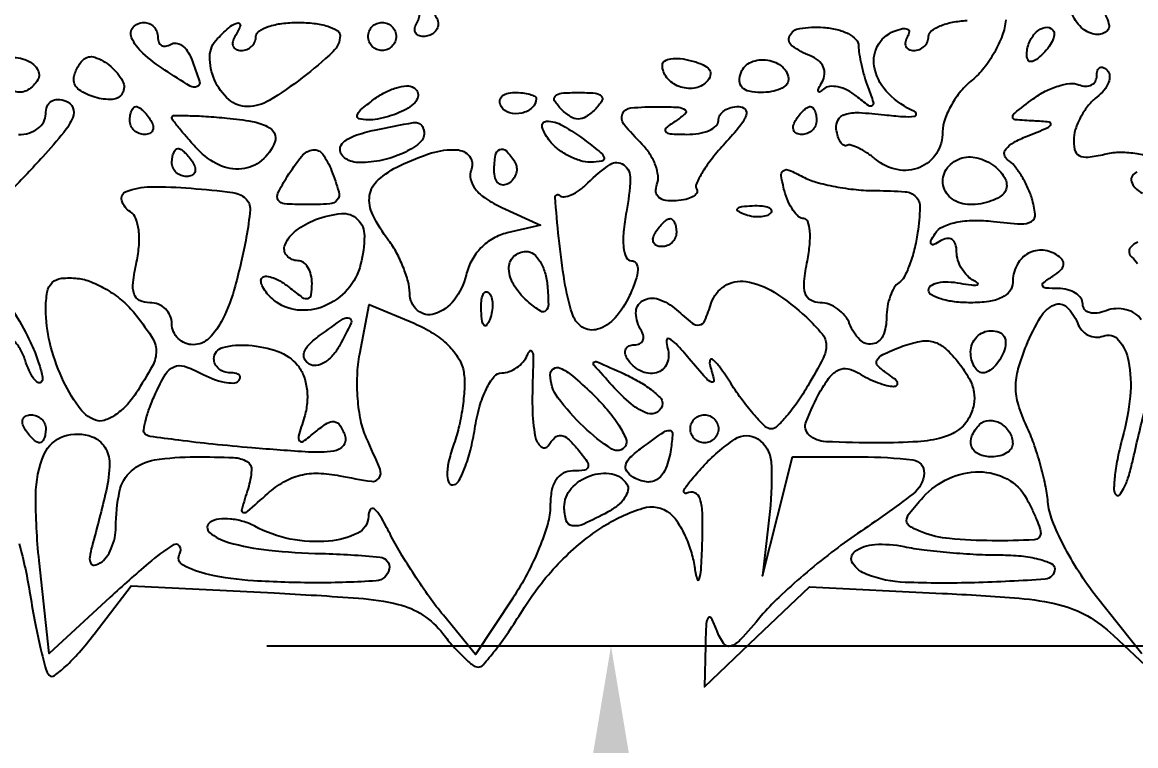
# Model space of a CAD drawing. Header units: inches. Extents: x -279 to 561, y -345 to 342.
# Drawn here: x -208.849 to -208.267, y -300.781 to -300.403 of the extents above; entities that cross this region are included whole.
import ezdxf

# ---------------------------------------------------------------- set-up
doc = ezdxf.new("R2010")
doc.units = ezdxf.units.IN
doc.header["$LTSCALE"] = 0.5
doc.header["$MEASUREMENT"] = 0
doc.layers.add('S-DIM', color=7, linetype='Continuous')
doc.styles.get("Standard").update_dxf_attribs({"font": 'arial.ttf'})
doc.dimstyles.get("Standard").update_dxf_attribs({"dimtxt": 0.18, "dimasz": 0.18, "dimexe": 0.18, "dimexo": 0.0625, "dimgap": 0.09, "dimtad": 0, "dimtih": 1, "dimtoh": 1, "dimzin": 0, "dimdsep": 46, "dimtxsty": 'Standard', "dimcen": 0.09, "dimadec": 0, "dimazin": 0, "dimtfac": 1, "dimtofl": 0, "dimtmove": 0, "dimatfit": 3, "dimfxl": 1, "dimtolj": 1, "dimtzin": 0, "dimarcsym": 0})

# ---------------------------------------------------------------- blocks, each defined once
blk = doc.blocks.new('*D1071')
at = {"color": 0, "linetype": 'ByBlock', "lineweight": -2, "transparency": 16777216}
for p, q in [((558.65223, 342.27878), (558.65223, 342.47294)), ((560.65223, 342.27878), (560.65223, 342.47294)), ((558.83223, 342.29294), (559.17223, 342.29294)), ((560.47223, 342.29294), (560.13223, 342.29294))]:
    blk.add_line(p, q, dxfattribs=at)
at = {"color": 0, "linetype": 'ByBlock', "transparency": 16777216}
for points in [[(558.83223, 342.32294), (558.83223, 342.26294), (558.65223, 342.29294)], [(560.47223, 342.32294), (560.47223, 342.26294), (560.65223, 342.29294)]]:
    blk.add_solid(points, dxfattribs=at)
at = {"layer": 'Defpoints', "color": 0, "linetype": 'ByBlock', "transparency": 16777216}
for p in [(560.65223, 342.29294), (558.65223, 342.21628), (560.65223, 342.21628)]:
    blk.add_point(p, dxfattribs=at)
at = {"layer": 'Defpoints', "color": 0, "ltscale": 0.5, "transparency": 16777216}
for p in [(-209.5, -305.36), (-209.5, -305.81), (-209.5, -305.81)]:
    blk.add_point(p, dxfattribs=at)
at = {"layer": 'S-DIM', "color": 0, "lineweight": -2, "ltscale": 0.5, "transparency": 16777216}
for p, q in [((-209.5, -305.18), (-209.5, -305)), ((-209.5625, -305.36), (-209.68, -305.36)), ((-209.5625, -305.81), (-209.68, -305.81)), ((-209.5, -305.99), (-209.5, -306.17))]:
    blk.add_line(p, q, dxfattribs=at)
at = {"layer": 'S-DIM', "color": 0, "ltscale": 0.5, "transparency": 16777216}
for points in [[(-209.53, -305.18), (-209.47, -305.18), (-209.5, -305.36)], [(-209.53, -305.99), (-209.47, -305.99), (-209.5, -305.81)]]:
    blk.add_solid(points, dxfattribs=at)
at = {"color": 0, "linetype": 'ByBlock', "transparency": 16777216, "insert": (559.65223, 342.29294), "char_height": 0.18, "attachment_point": 5}
blk.add_mtext('\\A1;2.0000', dxfattribs=at)
at = {"layer": 'S-DIM', "color": 0, "ltscale": 0.5, "transparency": 16777216, "insert": (-209.5, -305.585), "char_height": 0.18, "attachment_point": 5}
blk.add_mtext('\\A1;0.45', dxfattribs=at)
blk = doc.blocks.new('*D1078')
at = {"color": 0, "linetype": 'ByBlock', "lineweight": -2, "transparency": 16777216}
for p, q in [((-207.69982, -300.72893), (-208.72136, -300.72893)), ((-208.54136, -301.24893), (-208.54136, -300.90893)), ((-207.69982, -301.42893), (-208.72136, -301.42893))]:
    blk.add_line(p, q, dxfattribs=at)
at = {"color": 0, "linetype": 'ByBlock', "transparency": 16777216}
for points in [[(-208.57136, -300.90893), (-208.51136, -300.90893), (-208.54136, -300.72893)], [(-208.57136, -301.24893), (-208.51136, -301.24893), (-208.54136, -301.42893)]]:
    blk.add_solid(points, dxfattribs=at)
at = {"layer": 'Defpoints', "color": 0, "linetype": 'ByBlock', "transparency": 16777216}
for p in [(-208.54136, -300.72893), (-207.63732, -300.72893), (-207.63732, -301.42893)]:
    blk.add_point(p, dxfattribs=at)
at = {"color": 0, "linetype": 'ByBlock', "transparency": 16777216, "insert": (-208.95016, -301.07893), "char_height": 0.18, "attachment_point": 5}
blk.add_mtext('\\A1;0.70', dxfattribs=at)

msp = doc.modelspace()

# ---------------------------------------------------------------- linework, layer by layer
for points in [[(-205.72684, -301.74723, -0.00001), (-206.54741, -301.74907, -0.000412), (-207.55736, -301.75049, -0.000144), (-209.00903, -301.75091), (-212.29486, -301.75091)], [(-212.24724, -301.73259), (-208.98522, -301.73443, -0.000146), (-207.54475, -301.73566, -0.000415), (-206.54191, -301.73765, -0.00001), (-205.72683, -301.73995, -0.41338)], [(-208.33492, -300.40157, -0.06147), (-208.33684, -300.4097, -0.038846), (-208.34093, -300.41856, -0.038596), (-208.3464, -300.42678, -0.056464), (-208.35249, -300.43297, 0.050089), (-208.35842, -300.43884, 0.04253), (-208.36343, -300.4461, 0.044516), (-208.36687, -300.45357, 0.085705), (-208.36799, -300.46004, -0.141514), (-208.37126, -300.47137, -0.155912), (-208.37997, -300.47869, -0.147793), (-208.3917, -300.47982, -0.12454), (-208.40301, -300.47443, 0.026086), (-208.40758, -300.47103, 0.035169), (-208.41206, -300.46847, 0.037877), (-208.41589, -300.46698, 0.19644), (-208.41811, -300.46718, -0.268173), (-208.41972, -300.46711, -0.109154), (-208.42132, -300.4655, -0.068144), (-208.42269, -300.46252, -0.037396), (-208.42357, -300.4586, -0.167082), (-208.42267, -300.45381, -0.193946), (-208.41906, -300.45094, -0.08423), (-208.41162, -300.45004, -0.017296), (-208.39839, -300.45114, 0.011516), (-208.38875, -300.45205, 0.044364), (-208.38273, -300.45195, 0.379443), (-208.38174, -300.45086, 0.301369), (-208.38264, -300.44946, -0.094361), (-208.39629, -300.44008, -0.13415), (-208.40348, -300.42733, -0.181883), (-208.40213, -300.41539, -0.185022), (-208.39325, -300.40741, -0.036408), (-208.389, -300.40612, -0.155351), (-208.38639, -300.40635, -0.32948), (-208.38552, -300.40781, -0.1144), (-208.38635, -300.41028, 0.083829), (-208.38748, -300.41305, 0.162559), (-208.38724, -300.4154, 0.18139), (-208.38568, -300.41696, 0.107279), (-208.38307, -300.41753, 0.093332), (-208.38011, -300.41697, 0.09642), (-208.37759, -300.41537, 0.099167), (-208.37591, -300.413, 0.105053), (-208.37531, -300.4102, -0.233768), (-208.37389, -300.40732, -0.065198), (-208.36939, -300.40473, -0.051217), (-208.36288, -300.40279, -0.034421), (-208.35517, -300.40188, 0.002047)], [(-208.26415, -300.55831, 0.106601), (-208.26741, -300.55507, 0.079921), (-208.27205, -300.55304, 0.075716), (-208.27735, -300.55251, 0.079058), (-208.28249, -300.5536, -0.055292), (-208.28725, -300.55484, -0.104793), (-208.29119, -300.55459, -0.154075), (-208.29374, -300.55293, -0.173489), (-208.29472, -300.55018, 0.15501), (-208.29571, -300.54708, 0.096651), (-208.29849, -300.54442, 0.079299), (-208.30264, -300.54261, 0.061317), (-208.30755, -300.54196, -0.015461), (-208.314, -300.54171, -0.276177), (-208.31563, -300.54056, -0.350217), (-208.31519, -300.53885, -0.02023), (-208.31043, -300.53555, 0.045108), (-208.30632, -300.53239, 0.167837), (-208.30479, -300.52956, 0.218762), (-208.30553, -300.52688, 0.079241), (-208.30859, -300.52424, 0.134376), (-208.3164, -300.52194, 0.148492), (-208.32395, -300.52408, 0.13886), (-208.32939, -300.53023, 0.112597), (-208.33136, -300.53884, -0.164437), (-208.33287, -300.54333, -0.118321), (-208.337, -300.54669, -0.077913), (-208.34385, -300.54875, -0.034204), (-208.35333, -300.5494, -0.028607), (-208.36176, -300.54892, -0.044782), (-208.36886, -300.54745, -0.056032), (-208.37383, -300.54532, -0.269637), (-208.37531, -300.54276, -0.254775), (-208.37406, -300.54046, -0.089981), (-208.37047, -300.53897, -0.062096), (-208.36514, -300.53849, -0.037357), (-208.35883, -300.53918, 0.012417), (-208.35293, -300.54012, 0.077386), (-208.34988, -300.54006, 0.603897), (-208.34961, -300.53923, 0.087584), (-208.3515, -300.53788, -0.085292), (-208.35501, -300.53541, -0.060909), (-208.35797, -300.53163, -0.059993), (-208.35998, -300.52717, -0.076034), (-208.36066, -300.52271, 0.075728), (-208.36126, -300.51878, 0.172939), (-208.36304, -300.51641, 0.192024), (-208.36576, -300.51585, 0.094832), (-208.36912, -300.51713, -0.029077), (-208.3726, -300.51901, -0.362077), (-208.37394, -300.51866, -0.27751), (-208.37407, -300.51705, -0.02233), (-208.37192, -300.5132, -0.14648), (-208.36795, -300.50968, -0.058236), (-208.36097, -300.50737, -0.047755), (-208.35189, -300.50639, -0.032035), (-208.34145, -300.50694, 0.013426), (-208.32701, -300.50823, 0.152305), (-208.3215, -300.50689, 0.291304), (-208.31962, -300.5031, 0.049271), (-208.32133, -300.49482, 0.034295), (-208.32371, -300.48869, 0.030658), (-208.32698, -300.48271, 0.031967), (-208.3306, -300.47769, 0.078086), (-208.334, -300.47468, -0.217682), (-208.3357, -300.47204, -0.210887), (-208.33485, -300.46898, -0.09465), (-208.33082, -300.46563, -0.031564), (-208.32385, -300.46233, 0.004832), (-208.31326, -300.45798, 0.191751), (-208.31149, -300.45624, 0.511136), (-208.31224, -300.45497, 0.011792), (-208.32037, -300.45439, -0.008793), (-208.33003, -300.45376, -0.384982), (-208.33131, -300.45239, -0.234923), (-208.33031, -300.45027, -0.004655), (-208.32058, -300.44277, -0.042972), (-208.31436, -300.43886, -0.044317), (-208.30762, -300.43612, -0.048406), (-208.30138, -300.43484, -0.118377), (-208.29677, -300.43545, 0.080573), (-208.29319, -300.4362, 0.128637), (-208.29015, -300.43555, 0.151154), (-208.28814, -300.43361, 0.126619), (-208.2874, -300.43073, -0.070936), (-208.287, -300.42794, -0.205434), (-208.28579, -300.42646, -0.232299), (-208.28401, -300.42643, -0.087588), (-208.28191, -300.42789, -0.184826), (-208.28068, -300.43065, -0.107241), (-208.28127, -300.43428, -0.080258), (-208.28361, -300.43826, -0.053866), (-208.28741, -300.44194, 0.057944), (-208.29169, -300.44615, 0.04123), (-208.29546, -300.45173, 0.041715), (-208.29821, -300.45774, 0.066785), (-208.29939, -300.46325, 0.072521), (-208.299, -300.46924, 0.221146), (-208.2966, -300.47241, 0.153152), (-208.29187, -300.4733, 0.031863), (-208.28344, -300.47175, -0.056351), (-208.27597, -300.47074, -0.040306), (-208.26754, -300.47125, -0.040843), (-208.25948, -300.47307, -0.066445)], [(-208.85109, -300.46148, 0.074056), (-208.84565, -300.46068, 0.08824), (-208.84104, -300.45832, 0.100624), (-208.83796, -300.45483, 0.131225), (-208.83687, -300.45072, -0.094689), (-208.8361, -300.44671, -0.158693), (-208.83392, -300.44408, -0.150775), (-208.83053, -300.44316, -0.083055), (-208.82628, -300.44403, -0.205973), (-208.82272, -300.4475, -0.199634), (-208.82273, -300.45252, -0.07237), (-208.82742, -300.46033, -0.013254), (-208.83844, -300.47311, -0.007132), (-208.85489, -300.49067, -0.07369)], [(-208.26649, -300.48106, 0.145899), (-208.26895, -300.48326, 0.218894), (-208.2693, -300.48609, 0.115095), (-208.26745, -300.48921, 0.077976), (-208.26356, -300.49215, 0.046388)], [(-208.26599, -300.51774, 0.103524), (-208.26965, -300.52037, 0.217066), (-208.27052, -300.52307, 0.206131), (-208.26908, -300.52559, -0.104431), (-208.26614, -300.52895, -0.035785)], [(-208.26386, -300.73297), (-208.2875, -300.70313, -0.02534), (-208.29668, -300.69025, -0.023758), (-208.30472, -300.67623, -0.024485), (-208.31065, -300.66312, -0.071264), (-208.31294, -300.65347, 0.029391), (-208.3143, -300.64445, 0.016353), (-208.31696, -300.63365, 0.016265), (-208.32037, -300.62286, 0.025248), (-208.32408, -300.61383, -0.036067), (-208.32835, -300.60274, -0.07355), (-208.32974, -300.59352, -0.069504), (-208.32842, -300.58397, -0.029313), (-208.32417, -300.57171, -0.035615), (-208.31676, -300.55691, -0.155982), (-208.30954, -300.55049, -0.305433), (-208.30302, -300.55165, -0.109285), (-208.29755, -300.55993, 0.088262), (-208.29529, -300.56367, 0.094743), (-208.29193, -300.5663, 0.100016), (-208.28799, -300.56741, 0.110972), (-208.28409, -300.56684, -0.320135), (-208.27599, -300.56894, -0.12778), (-208.27079, -300.57988, -0.071674), (-208.26993, -300.59831, -0.04321), (-208.27392, -300.61986, 0.016238), (-208.27641, -300.63016, 0.023061), (-208.27789, -300.63946, 0.020375), (-208.27843, -300.647, 0.206914), (-208.2773, -300.64986, 0.433599), (-208.27549, -300.6498, 0.064611), (-208.27321, -300.6464, 0.040244), (-208.27083, -300.64048, 0.020154), (-208.26876, -300.63268, -0.006835), (-208.26215, -300.60493, -0.060815)], [(-208.85083, -300.6752, -0.027694), (-208.84502, -300.70215, 0.008012), (-208.84243, -300.71701, 0.011228), (-208.8396, -300.73019, 0.00772), (-208.83684, -300.74102, 0.130937), (-208.83501, -300.74418, 0.369626), (-208.83242, -300.74438, 0.027738), (-208.8265, -300.73953, 0.027882), (-208.81936, -300.73221, 0.016492), (-208.81164, -300.72276), (-208.79225, -300.69734), (-208.71749, -300.70113, -0.005535), (-208.67332, -300.70386, -0.040994), (-208.65251, -300.7071, -0.087452), (-208.6397, -300.71269, -0.082716), (-208.62929, -300.7224, 0.01665), (-208.62378, -300.7291, 0.022436), (-208.61834, -300.73475, 0.020388), (-208.61354, -300.73894, 0.171092), (-208.61087, -300.73988, 0.217793), (-208.60813, -300.73863, 0.012106), (-208.602, -300.73118, 0.016883), (-208.59501, -300.72162, 0.011403), (-208.58767, -300.71027, -0.052189), (-208.56897, -300.68596, -0.057539), (-208.54618, -300.66693, -0.0696), (-208.52474, -300.65679, -0.254181), (-208.51048, -300.6596, -0.077887), (-208.50652, -300.66409, -0.03397), (-208.50271, -300.67108, -0.032573), (-208.4996, -300.6792, -0.037333), (-208.49773, -300.6873, 0.026451), (-208.49635, -300.69393, 0.742153), (-208.49521, -300.69397, 0.068817), (-208.49425, -300.68904, 0.005142), (-208.49363, -300.67535, 0.013242), (-208.49351, -300.66016, 0.069928), (-208.49481, -300.65196, 0.219517), (-208.49762, -300.64882, 0.237236), (-208.50169, -300.64905, -0.385611), (-208.50302, -300.64877, -0.297312), (-208.50309, -300.64721, -0.039728), (-208.49966, -300.64235, -0.011251), (-208.49358, -300.63536, -0.060504), (-208.47656, -300.62069, -0.301688), (-208.46457, -300.62063, -0.236229), (-208.4577, -300.63248, -0.043542), (-208.45837, -300.65851), (-208.46218, -300.69226), (-208.45434, -300.66113), (-208.44649, -300.62999), (-208.41029, -300.62999, -0.029607), (-208.38348, -300.63158, -0.395783), (-208.37767, -300.63849, -0.219567), (-208.38338, -300.64925, -0.01463), (-208.41251, -300.67013, 0.016389), (-208.42622, -300.68004, 0.012356), (-208.44065, -300.69177, 0.012528), (-208.45367, -300.70349, 0.02803), (-208.46281, -300.71316, -0.009137), (-208.47381, -300.72572, -0.13139), (-208.47876, -300.72891, -0.332855), (-208.48242, -300.72765, -0.055526), (-208.48611, -300.72064, 0.022223), (-208.48894, -300.71428, 0.558147), (-208.49051, -300.71414, 0.149136), (-208.4916, -300.71718, 0.006517), (-208.49202, -300.72855), (-208.49253, -300.75018), (-208.46506, -300.72403), (-208.43759, -300.69787), (-208.36799, -300.70134, -0.007185), (-208.32796, -300.70391, -0.040361), (-208.3068, -300.70731, -0.071241), (-208.29232, -300.71313, -0.057319), (-208.27884, -300.72314), (-208.25929, -300.74148)]]:
    msp.add_lwpolyline(points, format="xyb")
for points in [[(-208.63173, -300.40377, -0.119923), (-208.63233, -300.40622, -0.100692), (-208.63401, -300.40831, -0.091976), (-208.63653, -300.40971, -0.081453), (-208.63949, -300.4102, -0.108972), (-208.64209, -300.40963, -0.182303), (-208.64364, -300.40805, -0.161196), (-208.64387, -300.40567, -0.082592), (-208.64272, -300.40287, 0.082592), (-208.64158, -300.40007, 0.161196), (-208.6418, -300.3977, 0.182303), (-208.64335, -300.39612, 0.108972), (-208.64595, -300.39555, -0.105142), (-208.64891, -300.39492, -0.099183), (-208.65143, -300.39313, -0.096396), (-208.65312, -300.39046, -0.093252), (-208.65371, -300.38732, -0.122183), (-208.65297, -300.38432, -0.300026), (-208.65106, -300.38328, -0.128583), (-208.64779, -300.38443, -0.024942), (-208.64272, -300.38822, -0.031583), (-208.63852, -300.39219, -0.034151), (-208.63496, -300.39655, -0.036411), (-208.63247, -300.40068, -0.117955)], [(-208.28185, -300.4071, -0.229105), (-208.28782, -300.40918, -0.14866), (-208.29466, -300.4062, -0.111168), (-208.30011, -300.39893, -0.105932), (-208.30205, -300.38988, -0.023635), (-208.30172, -300.38294, -0.392789), (-208.30014, -300.38153, -0.185397), (-208.29738, -300.38266, -0.007828), (-208.28967, -300.39014, -0.035106), (-208.28526, -300.39522, -0.053354), (-208.28226, -300.40023, -0.069648), (-208.28099, -300.40445, -0.239178)], [(-208.77826, -300.41063, 0.093902), (-208.77776, -300.41328, 0.172183), (-208.77633, -300.41492, 0.17347), (-208.7742, -300.41529, 0.095482), (-208.7717, -300.41434, -0.169737), (-208.76885, -300.41371, -0.120446), (-208.76577, -300.41487, -0.091339), (-208.76289, -300.41771, -0.060475), (-208.76071, -300.42183, -0.013327), (-208.7565, -300.43373, -0.386519), (-208.75773, -300.43644, -0.244133), (-208.76143, -300.43618, -0.007705), (-208.77459, -300.42784, -0.037947), (-208.78612, -300.41898, -0.106506), (-208.79205, -300.41078, -0.292509), (-208.79122, -300.40541, -0.215008), (-208.78558, -300.40287, -0.105053), (-208.78279, -300.40347, -0.099167), (-208.78041, -300.40515, -0.09642), (-208.77882, -300.40767, -0.093332)], [(-208.73796, -300.4102, 0.082592), (-208.73911, -300.413, 0.161196), (-208.73888, -300.41537, 0.182303), (-208.73733, -300.41695, 0.108972), (-208.73473, -300.41753, 0.093332), (-208.73177, -300.41697, 0.09642), (-208.72925, -300.41537, 0.099167), (-208.72757, -300.413, 0.105053), (-208.72697, -300.4102, -0.254951), (-208.72544, -300.40739, -0.06271), (-208.72052, -300.40503, -0.048861), (-208.71341, -300.40341, -0.031626), (-208.70499, -300.40287, -0.029284), (-208.69657, -300.40337, -0.045711), (-208.68947, -300.40487, -0.05758), (-208.68452, -300.40705, -0.266265), (-208.68302, -300.40967, -0.20723), (-208.68669, -300.41814, -0.02454), (-208.70267, -300.43173, -0.02724), (-208.72011, -300.44368, -0.137449), (-208.73137, -300.44683, -0.182881), (-208.74115, -300.44313, -0.107701), (-208.74864, -300.43292, -0.109664), (-208.75112, -300.42067, -0.194033), (-208.74714, -300.41132, -0.017738), (-208.74022, -300.40488, -0.149298), (-208.73637, -300.40316, -0.567185), (-208.7352, -300.40466, -0.045593)], [(-208.65371, -300.4102, -0.099038), (-208.65427, -300.413, -0.097945), (-208.65586, -300.41537, -0.097945), (-208.65824, -300.41697, -0.099038), (-208.66104, -300.41753, -0.099038), (-208.66383, -300.41697, -0.097945), (-208.66621, -300.41537, -0.097945), (-208.6678, -300.413, -0.099038), (-208.66836, -300.4102, -0.099038), (-208.6678, -300.4074, -0.097945), (-208.66621, -300.40503, -0.097945), (-208.66383, -300.40343, -0.099038), (-208.66104, -300.40287, -0.099038), (-208.65824, -300.40343, -0.097945), (-208.65586, -300.40503, -0.097945), (-208.65427, -300.4074, -0.099038)], [(-208.41195, -300.4151, 0.040686), (-208.4116, -300.41931, 0.01554), (-208.41047, -300.42508, 0.015269), (-208.40884, -300.43131, 0.018111), (-208.40691, -300.43707, -0.010639), (-208.40427, -300.44459, -0.330167), (-208.40486, -300.44636, -0.323567), (-208.40674, -300.44633, -0.01042), (-208.41308, -300.4414, 0.052704), (-208.41781, -300.43833, 0.065437), (-208.42275, -300.43657, 0.078617), (-208.42715, -300.43634, 0.159354), (-208.43028, -300.43774, -0.046253), (-208.43222, -300.4392, -0.527162), (-208.43295, -300.43887, -0.16023), (-208.43274, -300.43728, -0.017071), (-208.43097, -300.43396, 0.109022), (-208.42972, -300.42998, 0.12887), (-208.43038, -300.4261, 0.116638), (-208.43295, -300.42277, 0.078983), (-208.43712, -300.42035, -0.065855), (-208.44662, -300.41519, -0.357487), (-208.44799, -300.40992, -0.255528), (-208.44268, -300.40598, -0.048981), (-208.43027, -300.40548, -0.044466), (-208.42326, -300.40652, -0.062089), (-208.41733, -300.40874, -0.079209), (-208.41331, -300.41174, -0.195067)], [(-208.31536, -300.41911, -0.034019), (-208.31895, -300.42225, -0.131573), (-208.32167, -300.42336, -0.290264), (-208.32334, -300.42257, -0.142677), (-208.32403, -300.42021, -0.094783), (-208.32275, -300.4135, -0.102202), (-208.31909, -300.40794, -0.145728), (-208.31451, -300.40546, -0.253202), (-208.31048, -300.40666, -0.212536), (-208.30967, -300.40875, -0.080535), (-208.31035, -300.41188, -0.061283), (-208.31232, -300.41552, -0.041736)], [(-208.79689, -300.44002, -0.247437), (-208.8021, -300.44309, -0.08299), (-208.81116, -300.44201, -0.082678), (-208.81941, -300.43803, -0.243814), (-208.82222, -300.43262, -0.072321), (-208.82187, -300.43023, -0.03875), (-208.8208, -300.42744, -0.0376), (-208.81924, -300.42471, -0.047878), (-208.81739, -300.42247, -0.287284), (-208.81128, -300.42107, -0.093781), (-208.8029, -300.42588, -0.091316), (-208.79671, -300.43351, -0.269367)], [(-208.84101, -300.43295, -0.117169), (-208.84627, -300.43819, -0.198008), (-208.85232, -300.43917, -0.21), (-208.85705, -300.43561, -0.128597), (-208.85885, -300.42875, -0.094172), (-208.85807, -300.42466, -0.165347), (-208.85587, -300.42206, -0.151817), (-208.85238, -300.42121, -0.076022), (-208.8479, -300.42219, -0.064087), (-208.84401, -300.42428, -0.094924), (-208.84136, -300.42708, -0.122111), (-208.84033, -300.43012, -0.160704)], [(-208.49141, -300.43399, -0.16292), (-208.49792, -300.43723, -0.127282), (-208.50581, -300.43633, -0.130195), (-208.51214, -300.43175, -0.173181), (-208.51451, -300.42511, -0.26492), (-208.51334, -300.42305, -0.097147), (-208.51007, -300.42188, -0.064051), (-208.50518, -300.42179, -0.036884), (-208.49938, -300.42286, -0.038927), (-208.49319, -300.425, -0.13539), (-208.48994, -300.42764, -0.231639), (-208.48943, -300.43066, -0.12464)], [(-208.44858, -300.43296, -0.206457), (-208.44965, -300.43546, -0.082825), (-208.45281, -300.43758, -0.063159), (-208.45748, -300.43903, -0.043418), (-208.463, -300.43951, -0.052077), (-208.46906, -300.43887, -0.147085), (-208.47276, -300.43685, -0.191389), (-208.47417, -300.43352, -0.097437), (-208.47338, -300.42898, -0.205912), (-208.4681, -300.42356, -0.138719), (-208.45941, -300.42255, -0.141961), (-208.45161, -300.42623, -0.215093)], [(-208.64743, -300.44764, -0.04194), (-208.65204, -300.45004, -0.027534), (-208.65768, -300.45205, -0.027696), (-208.66343, -300.4534, -0.046846), (-208.66836, -300.45381, -0.056517), (-208.67306, -300.45323, -0.423076), (-208.67409, -300.45149, -0.151593), (-208.67225, -300.44861, -0.013524), (-208.66545, -300.44317, -0.041224), (-208.65961, -300.43947, -0.049069), (-208.65357, -300.43702, -0.056297), (-208.64821, -300.43607, -0.155135), (-208.64452, -300.43699, -0.143806), (-208.64255, -300.43919, -0.180136), (-208.64231, -300.44189, -0.126576), (-208.64399, -300.44484, -0.058919)], [(-208.58045, -300.44274, -0.211827), (-208.58253, -300.44742, -0.127879), (-208.588, -300.45028, -0.122608), (-208.59435, -300.45017, -0.191362), (-208.59869, -300.44695, -0.136093), (-208.59951, -300.44412, -0.190788), (-208.59859, -300.44169, -0.140899), (-208.5959, -300.44005, -0.067432), (-208.59187, -300.43951, -0.026751), (-208.58749, -300.43974, -0.042195), (-208.5838, -300.44045, -0.051652), (-208.5812, -300.44149, -0.279105)], [(-208.54968, -300.4483, -0.049631), (-208.55446, -300.45221, -0.147822), (-208.55847, -300.45343, -0.147822), (-208.56248, -300.45221, -0.049631), (-208.56726, -300.4483, -0.051663), (-208.57082, -300.44391, -0.354955), (-208.57056, -300.44134, -0.180052), (-208.56725, -300.43983, -0.018208), (-208.55847, -300.43951, -0.018208), (-208.54968, -300.43983, -0.180052), (-208.54638, -300.44134, -0.354955), (-208.54611, -300.44391, -0.051663)], [(-208.78192, -300.45416, -0.082592), (-208.78077, -300.45696, -0.161196), (-208.781, -300.45933, -0.182303), (-208.78255, -300.46091, -0.108972), (-208.78515, -300.46148, -0.093332), (-208.78811, -300.46093, -0.09642), (-208.79063, -300.45933, -0.099167), (-208.79232, -300.45695, -0.105053), (-208.79291, -300.45416, -0.042167), (-208.79267, -300.45135, -0.061769), (-208.79196, -300.44898, -0.081139), (-208.79091, -300.44738, -0.210953), (-208.78968, -300.44683, -0.151918), (-208.78814, -300.44731, -0.038439), (-208.78607, -300.44898, -0.035638), (-208.78389, -300.45135, -0.029505)], [(-208.50719, -300.45416, 0.023197), (-208.51253, -300.45797, 0.409657), (-208.51277, -300.45988, 0.220444), (-208.51044, -300.46112, 0.011293), (-208.50169, -300.46137, 0.042523), (-208.49538, -300.46088, 0.062416), (-208.49005, -300.4593, 0.082215), (-208.48644, -300.45695, 0.210568), (-208.48521, -300.45416, -0.143728), (-208.48439, -300.45136, -0.099519), (-208.48208, -300.44898, -0.083964), (-208.47863, -300.44738, -0.067089), (-208.47457, -300.44683, -0.208964), (-208.47127, -300.44827, -0.283345), (-208.47066, -300.45138, -0.081923), (-208.47392, -300.45707, -0.015705), (-208.48176, -300.46607, 0.019778), (-208.48837, -300.47379, 0.029424), (-208.49346, -300.48109, 0.029071), (-208.49674, -300.48721, 0.252141), (-208.49657, -300.49019, -0.28348), (-208.49656, -300.49213, -0.129373), (-208.49847, -300.49394, -0.07189), (-208.50223, -300.49536, -0.035653), (-208.50728, -300.49611, -0.054414), (-208.51278, -300.49592, -0.141087), (-208.51636, -300.49431, -0.194925), (-208.51786, -300.49145, -0.116588), (-208.51734, -300.48758, 0.120465), (-208.51677, -300.48309, 0.06022), (-208.5181, -300.47748, 0.054573), (-208.52099, -300.47169, 0.053449), (-208.52508, -300.46662, -0.024641), (-208.53466, -300.45604, -0.283447), (-208.53538, -300.45072, -0.272781), (-208.53093, -300.44754, -0.023305), (-208.51634, -300.44694, -0.011096), (-208.50608, -300.44723, -0.155556), (-208.50267, -300.44851, -0.461139), (-208.50258, -300.45059, -0.043106)], [(-208.43392, -300.45416, -0.105053), (-208.43452, -300.45695, -0.099167), (-208.4362, -300.45933, -0.09642), (-208.43872, -300.46093, -0.093332), (-208.44168, -300.46148, -0.108972), (-208.44428, -300.46091, -0.182303), (-208.44583, -300.45933, -0.161196), (-208.44606, -300.45696, -0.082592), (-208.44491, -300.45416, -0.029505), (-208.44294, -300.45135, -0.035638), (-208.44077, -300.44898, -0.038439), (-208.4387, -300.44731, -0.151918), (-208.43715, -300.44683, -0.210953), (-208.43592, -300.44738, -0.081139), (-208.43487, -300.44898, -0.061769), (-208.43416, -300.45135, -0.042167)], [(-208.71706, -300.4653, -0.127225), (-208.72401, -300.47506, -0.15091), (-208.73441, -300.47944, -0.135673), (-208.74633, -300.47738, -0.095403), (-208.75738, -300.46931, -0.007452), (-208.76258, -300.46357, -0.010928), (-208.76695, -300.45836, -0.006544), (-208.77044, -300.45389, -0.164031), (-208.77093, -300.45244, -0.411052), (-208.77009, -300.45159, -0.006303), (-208.76247, -300.4516, -0.012643), (-208.75318, -300.45197, -0.007526), (-208.74213, -300.45285, -0.019807), (-208.72903, -300.45463, -0.071745), (-208.72105, -300.45725, -0.154237), (-208.71735, -300.46082, -0.2195)], [(-208.63906, -300.4607, -0.227609), (-208.64163, -300.46606, -0.061223), (-208.64988, -300.47116, -0.053927), (-208.66099, -300.47488, -0.053934), (-208.67263, -300.47614, -0.063773), (-208.6766, -300.47563, -0.081652), (-208.67996, -300.47413, -0.098539), (-208.68222, -300.47192, -0.150439), (-208.68302, -300.46932, -0.225941), (-208.68112, -300.46534, -0.082463), (-208.67556, -300.46218, -0.036825), (-208.66493, -300.45913, -0.006499), (-208.64455, -300.45516, -0.121339), (-208.64246, -300.45529, -0.122242), (-208.64067, -300.45637, -0.110407), (-208.63948, -300.45828, -0.085462)], [(-208.55438, -300.46491, -0.009873), (-208.54663, -300.47102, -0.171056), (-208.54499, -300.47372, -0.429216), (-208.54614, -300.47538, -0.033911), (-208.55208, -300.4759, -0.077508), (-208.55731, -300.47519, -0.045691), (-208.56318, -300.47284, -0.04444), (-208.56875, -300.46934, -0.057041), (-208.57312, -300.46515, -0.091534), (-208.57731, -300.45766, -0.509847), (-208.57507, -300.4545, -0.135549), (-208.56674, -300.45669, -0.030279)], [(-208.75994, -300.47614, -0.082592), (-208.7588, -300.47894, -0.161196), (-208.75902, -300.48131, -0.182303), (-208.76057, -300.48289, -0.108972), (-208.76317, -300.48346, -0.093332), (-208.76613, -300.48291, -0.09642), (-208.76865, -300.48131, -0.099167), (-208.77034, -300.47893, -0.105053), (-208.77093, -300.47614, -0.042167), (-208.77069, -300.47333, -0.061769), (-208.76998, -300.47096, -0.081139), (-208.76894, -300.46936, -0.210953), (-208.7677, -300.46881, -0.151918), (-208.76616, -300.46929, -0.038439), (-208.76409, -300.47096, -0.035638), (-208.76191, -300.47333, -0.029505)], [(-208.68746, -300.4804, -0.018846), (-208.68367, -300.49151, -0.244021), (-208.68447, -300.49567, -0.214693), (-208.68842, -300.49774, -0.014632), (-208.70139, -300.49812, -0.018549), (-208.712, -300.49772, -0.238001), (-208.7153, -300.49574, -0.263725), (-208.71547, -300.49206, -0.022209), (-208.71062, -300.48346, -0.031643), (-208.70297, -300.47278, -0.190889), (-208.69712, -300.46952, -0.279206), (-208.69209, -300.47173, -0.061789)], [(-208.61437, -300.47963, 0.147748), (-208.61475, -300.48485, 0.113977), (-208.61226, -300.49002, 0.079764), (-208.60678, -300.495, 0.037667), (-208.59839, -300.49962), (-208.57826, -300.50879), (-208.59557, -300.51288, 0.07256), (-208.60295, -300.5158, 0.069122), (-208.60933, -300.52075, 0.068185), (-208.61419, -300.52732, 0.067364), (-208.61713, -300.53498, -0.106127), (-208.62331, -300.54798, -0.152511), (-208.63366, -300.55527, -0.264488), (-208.64248, -300.55342, -0.210466), (-208.64662, -300.54444, 0.060503), (-208.64747, -300.5383, 0.030015), (-208.64994, -300.53083, 0.02927), (-208.65347, -300.52329, 0.037851), (-208.65761, -300.51686, -0.04597), (-208.66593, -300.50347, -0.153495), (-208.66755, -300.49337, -0.178915), (-208.66305, -300.48512, -0.06706), (-208.65188, -300.47775, -0.036077), (-208.63513, -300.47112, -0.089017), (-208.62207, -300.46944, -0.215107), (-208.61541, -300.47285, -0.265938)], [(-208.59175, -300.47563, -0.108373), (-208.59071, -300.47859, -0.099685), (-208.59096, -300.4818, -0.095498), (-208.59246, -300.48478, -0.090427), (-208.59498, -300.48705, -0.136093), (-208.59781, -300.48787, -0.190788), (-208.60024, -300.48695, -0.140899), (-208.60188, -300.48427, -0.067432), (-208.60243, -300.48023, -0.039415), (-208.6018, -300.47233, -0.25701), (-208.59944, -300.4693, -0.315493), (-208.59608, -300.46999, -0.050477)], [(-208.33553, -300.49162, -0.121409), (-208.33808, -300.49411, -0.047968), (-208.34254, -300.49621, -0.043811), (-208.34803, -300.49764, -0.041798), (-208.35377, -300.49812, -0.152181), (-208.36282, -300.4953, -0.192119), (-208.36764, -300.48805, -0.200636), (-208.36605, -300.47974, -0.161729), (-208.35883, -300.47407, -0.149144), (-208.35002, -300.47364, -0.099914), (-208.34085, -300.47803, -0.11964), (-208.33518, -300.48494, -0.255987)], [(-208.53331, -300.50178, 0.022063), (-208.53482, -300.51238, 0.05001), (-208.5348, -300.52047, 0.080536), (-208.5334, -300.52566, 0.29479), (-208.53067, -300.52742, -0.259984), (-208.5282, -300.5288, -0.153434), (-208.52735, -300.53216, -0.071175), (-208.52848, -300.53782, -0.02362), (-208.53169, -300.54568, -0.070024), (-208.53923, -300.55734, -0.140756), (-208.54834, -300.56327, -0.225094), (-208.55637, -300.5621, -0.172976), (-208.56174, -300.55489, -0.033998), (-208.5656, -300.53839, -0.014029), (-208.56865, -300.51564, -0.009157), (-208.57053, -300.49422, -0.693388), (-208.56827, -300.4932, 0.227759), (-208.56588, -300.49404, 0.074464), (-208.56217, -300.49305, 0.056696), (-208.55779, -300.49054, 0.037816), (-208.55341, -300.48678, -0.047099), (-208.54178, -300.47715, -0.319858), (-208.53473, -300.47731, -0.24936), (-208.5313, -300.48459, -0.034409)], [(-208.40271, -300.49079, -0.018827), (-208.38765, -300.49136, -0.182089), (-208.38195, -300.49401, -0.207769), (-208.37982, -300.49957, -0.025342), (-208.38109, -300.51286, -0.024051), (-208.38281, -300.5216, -0.02874), (-208.38528, -300.52962, -0.029539), (-208.3881, -300.536, -0.136401), (-208.39081, -300.53893, 0.121598), (-208.3933, -300.54147, 0.04792), (-208.39539, -300.54594, 0.043762), (-208.39681, -300.55142, 0.041708), (-208.39729, -300.55716, -0.101787), (-208.39926, -300.56673, -0.255192), (-208.40469, -300.57098, -0.24888), (-208.41133, -300.56877, -0.098897), (-208.41662, -300.56039, 0.08038), (-208.41906, -300.55619, 0.065561), (-208.42287, -300.55263, 0.066573), (-208.42739, -300.55022, 0.089183), (-208.43196, -300.5494, -0.127122), (-208.43696, -300.54811, -0.194412), (-208.43974, -300.54467, -0.101301), (-208.44035, -300.53829, -0.022635), (-208.43869, -300.52742, 0.026106), (-208.43745, -300.51899, 0.044756), (-208.43743, -300.5119, 0.060349), (-208.43846, -300.50696, 0.32137), (-208.44058, -300.50544, -0.184005), (-208.44326, -300.50442, -0.059051), (-208.44614, -300.50118, -0.049749), (-208.44875, -300.49648, -0.038113), (-208.45067, -300.49092, -0.022288), (-208.45234, -300.48311, -0.278977), (-208.45127, -300.48041, -0.270214), (-208.44835, -300.48006, -0.021241), (-208.44101, -300.48359, 0.054625), (-208.43412, -300.48636, 0.021839), (-208.42421, -300.48867, 0.021301), (-208.41321, -300.49026, 0.02515)], [(-208.73205, -300.51531, -0.017697), (-208.73787, -300.54077, -0.049755), (-208.7443, -300.55786, -0.081106), (-208.75151, -300.56795, -0.199609), (-208.75976, -300.57138, -0.097378), (-208.76402, -300.57054, -0.097539), (-208.76765, -300.56815, -0.098326), (-208.77008, -300.56458, -0.100723), (-208.77093, -300.56039, 0.104438), (-208.77182, -300.5562, 0.09906), (-208.77433, -300.55263, 0.096585), (-208.77809, -300.55024, 0.093889), (-208.7825, -300.5494, -0.111473), (-208.78781, -300.5482, -0.206179), (-208.79067, -300.54494, -0.110087), (-208.79125, -300.53883, -0.022764), (-208.7894, -300.52812, 0.034592), (-208.7881, -300.51932, 0.049963), (-208.78827, -300.51147, 0.061015), (-208.78979, -300.50537, 0.164374), (-208.7926, -300.50197, -0.183715), (-208.79715, -300.49603, -0.390242), (-208.79482, -300.49124, -0.091415), (-208.78224, -300.48881, -0.021933), (-208.7609, -300.48957, -0.010351), (-208.73931, -300.49173, -0.153131), (-208.73246, -300.49483, -0.234674), (-208.73008, -300.50076, -0.027403)], [(-208.45789, -300.50254, -0.126455), (-208.46028, -300.50396, -0.060344), (-208.46384, -300.50454, -0.05415), (-208.46792, -300.50426, -0.051402), (-208.47193, -300.50312, -0.054073), (-208.47498, -300.5015, -0.470617), (-208.47511, -300.50016, -0.168741), (-208.47297, -300.49913, -0.018894), (-208.4675, -300.49869, -0.028489), (-208.4624, -300.49877, -0.077125), (-208.45888, -300.49959, -0.208169), (-208.45755, -300.50094, -0.296942)], [(-208.67224, -300.52933, -0.118514), (-208.67911, -300.54247, -0.115958), (-208.69125, -300.55118, -0.124219), (-208.70532, -300.55322, -0.14849), (-208.71761, -300.54805, -0.039131), (-208.72107, -300.54469, -0.06136), (-208.7234, -300.54128, -0.084527), (-208.72434, -300.53833, -0.235354), (-208.72366, -300.53632, -0.229297), (-208.72148, -300.53556, -0.061355), (-208.7178, -300.53646, -0.049247), (-208.71338, -300.53865, -0.033658), (-208.70884, -300.54193, 0.019474), (-208.70274, -300.5466, 0.214509), (-208.69979, -300.54717, 0.30932), (-208.69809, -300.54531, 0.035131), (-208.69767, -300.53931, 0.059737), (-208.69821, -300.53476, 0.078585), (-208.69982, -300.53091, 0.096868), (-208.7022, -300.52833, 0.159372), (-208.70499, -300.52742, -0.216802), (-208.71088, -300.52474, -0.287643), (-208.71178, -300.51907, -0.129755), (-208.70598, -300.51163, -0.071314), (-208.69584, -300.50597, -0.068031), (-208.6823, -300.50279, -0.222322), (-208.67386, -300.50581, -0.204041), (-208.6703, -300.51451, -0.057862)], [(-208.50719, -300.51277, -0.105053), (-208.50778, -300.51556, -0.099167), (-208.50946, -300.51794, -0.09642), (-208.51198, -300.51954, -0.093332), (-208.51494, -300.52009, -0.108972), (-208.51754, -300.51952, -0.182303), (-208.51909, -300.51794, -0.161196), (-208.51932, -300.51557, -0.082592), (-208.51818, -300.51277, -0.029505), (-208.5162, -300.50996, -0.035638), (-208.51403, -300.50759, -0.038439), (-208.51196, -300.50592, -0.151918), (-208.51042, -300.50544, -0.210953), (-208.50918, -300.50599, -0.081139), (-208.50813, -300.50759, -0.061769), (-208.50742, -300.50996, -0.042167)], [(-208.57463, -300.54052, -0.014625), (-208.5741, -300.55041, -0.214003), (-208.57542, -300.55355, -0.344164), (-208.57813, -300.55379, -0.029619), (-208.58412, -300.54939, -0.075154), (-208.59179, -300.54078, -0.131412), (-208.59475, -300.53177, -0.21451), (-208.59225, -300.52527, -0.197752), (-208.58561, -300.52254, -0.174948), (-208.58187, -300.52389, -0.082652), (-208.57847, -300.52782, -0.066418), (-208.5759, -300.53364, -0.050118)], [(-208.79108, -300.55422, -0.021612), (-208.78159, -300.56701, -0.142199), (-208.77917, -300.57452, -0.134663), (-208.78107, -300.58236, -0.018653), (-208.7898, -300.59684, -0.044323), (-208.79491, -300.60331, -0.056448), (-208.80073, -300.60821, -0.067825), (-208.80633, -300.61094, -0.172571), (-208.81079, -300.61083, -0.15008), (-208.81983, -300.60374, -0.046554), (-208.82844, -300.58854, -0.045283), (-208.83475, -300.57024, -0.060431), (-208.83687, -300.5528, -0.042105), (-208.83611, -300.54384, -0.158212), (-208.83353, -300.5389, -0.170791), (-208.82867, -300.53663, -0.050963), (-208.82038, -300.53667, -0.069843), (-208.81314, -300.53848, -0.038838), (-208.80498, -300.54254, -0.037867), (-208.7972, -300.54804, -0.049614)], [(-208.84751, -300.56473, -0.017486), (-208.84327, -300.57367, -0.026133), (-208.84027, -300.58177, -0.024065), (-208.83856, -300.58835, -0.253203), (-208.83932, -300.59093, -0.359543), (-208.84104, -300.59109, -0.088722), (-208.84324, -300.58896, -0.052147), (-208.84558, -300.58484, -0.02648), (-208.84768, -300.57926, 0.058604), (-208.85031, -300.57344, 0.062016), (-208.85417, -300.56852, 0.069401), (-208.85863, -300.56518, 0.126775), (-208.863, -300.56405, -0.103835), (-208.86701, -300.56321, -0.09895), (-208.87042, -300.56082, -0.096745), (-208.8727, -300.55726, -0.09444), (-208.8735, -300.55306, -0.149296), (-208.87093, -300.54466, -0.365023), (-208.86515, -300.54301, -0.131388), (-208.85659, -300.54998, -0.037267)], [(-208.43922, -300.55704, -0.02983), (-208.431, -300.56567, -0.171317), (-208.4288, -300.57149, -0.126349), (-208.43039, -300.57834, -0.013411), (-208.43841, -300.59278, -0.017919), (-208.44394, -300.60142, -0.024852), (-208.44954, -300.60871, -0.023073), (-208.45458, -300.61411, -0.195926), (-208.45759, -300.61534, -0.193276), (-208.46068, -300.6141, -0.020038), (-208.46623, -300.60834, -0.022593), (-208.47247, -300.60065, -0.016189), (-208.47877, -300.59153, 0.012163), (-208.48445, -300.58316, 0.061655), (-208.48826, -300.57901, 0.553538), (-208.48962, -300.57945, 0.139125), (-208.48955, -300.58237, -0.019868), (-208.48757, -300.58982, -0.584632), (-208.48874, -300.59087, -0.132472), (-208.49167, -300.58892, -0.004854), (-208.50045, -300.5787, 0.011055), (-208.50726, -300.57097, 0.093877), (-208.51096, -300.56822, 0.550159), (-208.51238, -300.5691, 0.080565), (-208.51176, -300.57321, -0.179824), (-208.51212, -300.58124, -0.232707), (-208.51763, -300.586, -0.185079), (-208.52595, -300.58507, -0.13591), (-208.53283, -300.5787, -0.088621), (-208.53393, -300.57591, -0.167455), (-208.53362, -300.57353, -0.177706), (-208.53194, -300.57195, -0.101261), (-208.52916, -300.57138, 0.101261), (-208.52639, -300.57081, 0.177706), (-208.52471, -300.56923, 0.167455), (-208.52439, -300.56685, 0.088621), (-208.5255, -300.56405, -0.130233), (-208.52831, -300.55478, -0.274011), (-208.52484, -300.54841, -0.2195), (-208.51659, -300.54755, -0.102315), (-208.50712, -300.55312, 0.016756), (-208.49891, -300.56007, 0.217937), (-208.49511, -300.561, 0.251496), (-208.49226, -300.55868, 0.022039), (-208.48894, -300.54963, -0.178008), (-208.48199, -300.54066, -0.178565), (-208.47089, -300.53835, -0.106357), (-208.4561, -300.54391, -0.044578)], [(-208.60475, -300.5581, -0.054073), (-208.60637, -300.56115, -0.470617), (-208.60771, -300.56128, -0.168741), (-208.60874, -300.55914, -0.018894), (-208.60918, -300.55367, -0.028489), (-208.60909, -300.54857, -0.077125), (-208.60828, -300.54506, -0.208169), (-208.60693, -300.54372, -0.296942), (-208.60533, -300.54406, -0.126455), (-208.60391, -300.54645, -0.060344), (-208.60333, -300.55001, -0.05415), (-208.60361, -300.55409, -0.051402)], [(-208.61835, -300.58579, -0.049472), (-208.61795, -300.59335, -0.022375), (-208.61886, -300.60325, -0.021894), (-208.62076, -300.61369, -0.027918), (-208.62346, -300.62309, 0.023051), (-208.62608, -300.63189, 0.05329), (-208.62702, -300.63871, 0.093182), (-208.62633, -300.64307, 0.317415), (-208.62411, -300.64464, 0.270751), (-208.62117, -300.64292, 0.034481), (-208.61789, -300.63603, 0.032741), (-208.61486, -300.62656, 0.021452), (-208.61257, -300.61534, -0.028256), (-208.61006, -300.60388, -0.044451), (-208.60651, -300.59446, -0.05492), (-208.60246, -300.58798, -0.229427), (-208.59844, -300.58603, 0.087033), (-208.59454, -300.58535, 0.06445), (-208.59065, -300.58334, 0.063638), (-208.58735, -300.58037, 0.07959), (-208.58519, -300.57687, -0.077607), (-208.5838, -300.57461, -0.521295), (-208.5827, -300.57471, -0.123045), (-208.58202, -300.57717, -0.018306), (-208.58207, -300.58237, 0.014637), (-208.58247, -300.60435, 0.043864), (-208.58099, -300.61929, 0.166121), (-208.57795, -300.62467, 0.462087), (-208.57419, -300.62415, -0.060935), (-208.57071, -300.61989, -0.223661), (-208.56749, -300.61882, -0.161609), (-208.56387, -300.62052, -0.02978), (-208.55876, -300.62598, -0.018448), (-208.55395, -300.63222, -0.211619), (-208.55335, -300.63519, -0.313836), (-208.55519, -300.63689, -0.034804), (-208.56124, -300.63731, 0.120138), (-208.56634, -300.63856, 0.130934), (-208.57011, -300.64199, 0.097826), (-208.57239, -300.64775, 0.045457), (-208.57312, -300.65579, -0.072081), (-208.57444, -300.6649, -0.024722), (-208.57887, -300.67751, -0.023977), (-208.58519, -300.69114, -0.025511), (-208.59268, -300.70381), (-208.61223, -300.73336), (-208.62899, -300.71281, -0.015953), (-208.63622, -300.70335, -0.009972), (-208.6441, -300.69184, -0.010005), (-208.65142, -300.68018, -0.017904), (-208.65689, -300.67028, 0.014065), (-208.66184, -300.66116, 0.091412), (-208.66522, -300.65721, 0.461786), (-208.66723, -300.65758, 0.127745), (-208.6682, -300.66113, -0.283561), (-208.67371, -300.66981, -0.091753), (-208.68904, -300.67405, -0.070996), (-208.70902, -300.67294, -0.073748), (-208.72761, -300.66628, 0.050863), (-208.73375, -300.66376, 0.049081), (-208.74035, -300.66249, 0.053091), (-208.7464, -300.66257, 0.108767), (-208.75086, -300.66414, 0.51029), (-208.75125, -300.66947, 0.106938), (-208.74141, -300.67468, 0.042327), (-208.72022, -300.67876, 0.020383), (-208.69261, -300.68054, -0.018856), (-208.66202, -300.68243, -0.438412), (-208.65732, -300.68866, -0.342517), (-208.66415, -300.69477, -0.018021), (-208.6954, -300.69582, -0.014598), (-208.72827, -300.69479, -0.037929), (-208.75171, -300.69157, -0.069021), (-208.76506, -300.68669, -0.433544), (-208.76675, -300.68044, 0.313757), (-208.76696, -300.67665, 0.385039), (-208.77031, -300.67606, 0.037036), (-208.78317, -300.68556, 0.008679), (-208.8032, -300.70338), (-208.83513, -300.73282), (-208.84034, -300.68418, -0.027944), (-208.84208, -300.64995, -0.100428), (-208.83765, -300.62864, -0.212132), (-208.82747, -300.61922, -0.175684), (-208.81258, -300.61949, -0.160892), (-208.80605, -300.62483, -0.14303), (-208.8036, -300.63328, -0.057863), (-208.80533, -300.64791, -0.008614), (-208.81269, -300.6767, 0.030286), (-208.81389, -300.68241, 0.153297), (-208.81339, -300.68558, 0.323974), (-208.8115, -300.68657, 0.102664), (-208.80835, -300.68542, 0.099811), (-208.80524, -300.68251, 0.052233), (-208.80262, -300.67788, 0.049001), (-208.80084, -300.67237, 0.053728), (-208.80024, -300.66679, -0.051449), (-208.7983, -300.64805, -0.161539), (-208.79203, -300.63725, -0.144055), (-208.78002, -300.63162, -0.038087), (-208.75866, -300.62999, -0.009539), (-208.73867, -300.63037, -0.125928), (-208.73165, -300.63246, -0.284867), (-208.7293, -300.63701, -0.055867), (-208.73112, -300.64647, 0.005705), (-208.73443, -300.65755, 0.420609), (-208.73358, -300.65903, 0.248135), (-208.73143, -300.65853, 0.003293), (-208.72082, -300.64918, -0.050352), (-208.71241, -300.64307, -0.071175), (-208.70384, -300.63959, -0.068225), (-208.69437, -300.63857, -0.042122), (-208.68321, -300.63984, 0.01124), (-208.66665, -300.64277, 0.285742), (-208.66261, -300.64104, 0.255355), (-208.66211, -300.63647, 0.009354), (-208.66928, -300.6199, -0.057095), (-208.67216, -300.61104, -0.030415), (-208.67375, -300.5996, -0.029502), (-208.67398, -300.58738, -0.036327), (-208.6727, -300.57606), (-208.66787, -300.55031), (-208.64431, -300.56017, -0.041961), (-208.63448, -300.56529, -0.05374), (-208.62649, -300.57163, -0.061461), (-208.62094, -300.57865, -0.099215)], [(-208.68313, -300.57158, -0.054514), (-208.68677, -300.5769, -0.077488), (-208.69111, -300.58061, -0.100502), (-208.69546, -300.58221, -0.178132), (-208.69915, -300.58145, -0.148926), (-208.70163, -300.57863, -0.196551), (-208.70176, -300.57523, -0.111916), (-208.69917, -300.57122, -0.035808), (-208.69372, -300.5666, -0.00695), (-208.68135, -300.55782, -0.267008), (-208.67809, -300.55755, -0.417059), (-208.67723, -300.55999, -0.010395)], [(-208.33603, -300.57504, -0.048303), (-208.33813, -300.57925, -0.053891), (-208.34093, -300.5828, -0.061199), (-208.34398, -300.58524, -0.13875), (-208.34679, -300.58603, -0.164455), (-208.34929, -300.58519, -0.095748), (-208.35141, -300.5828, -0.076852), (-208.35285, -300.57924, -0.057609), (-208.35333, -300.57504, -0.096899), (-208.35251, -300.57085, -0.097416), (-208.35017, -300.56728, -0.098432), (-208.34668, -300.56489, -0.10122), (-208.34257, -300.56405, -0.094119), (-208.33848, -300.56483, -0.166113), (-208.33588, -300.56704, -0.151899), (-208.33504, -300.57054, -0.075244)], [(-208.70529, -300.58202, -0.082328), (-208.70209, -300.58749, -0.059333), (-208.70037, -300.59435, -0.055547), (-208.70025, -300.60191, -0.053167), (-208.70178, -300.60943, 0.008382), (-208.70468, -300.61911, 0.238921), (-208.70419, -300.6216, 0.404859), (-208.70225, -300.62187, 0.01512), (-208.69592, -300.61692, -0.029261), (-208.68984, -300.61245, -0.17449), (-208.68607, -300.61157, -0.225342), (-208.68317, -300.61338, -0.050678), (-208.68048, -300.61871, -0.260876), (-208.68125, -300.62401, -0.198062), (-208.68642, -300.62701, -0.049337), (-208.69947, -300.62747, -0.00556), (-208.72907, -300.62528, -0.004258), (-208.74955, -300.62336, -0.006483), (-208.76728, -300.62131, -0.00274), (-208.78235, -300.61928, -0.147979), (-208.78494, -300.61808, -0.254527), (-208.78568, -300.61605, -0.024543), (-208.78458, -300.61072, -0.026461), (-208.78251, -300.60411, -0.017685), (-208.77948, -300.59678, -0.028008), (-208.77426, -300.58683, -0.155817), (-208.76979, -300.58289, -0.185383), (-208.76432, -300.58264, -0.042816), (-208.75568, -300.58635, 0.031116), (-208.74951, -300.58918, 0.042121), (-208.74362, -300.59089, 0.04835), (-208.73878, -300.59138, 0.2003), (-208.73611, -300.59029, 0.139848), (-208.73522, -300.58868, 0.260401), (-208.73562, -300.58728, 0.147235), (-208.73741, -300.58633, 0.049213), (-208.74041, -300.58603, -0.084383), (-208.74367, -300.58548, -0.093242), (-208.74644, -300.58388, -0.100475), (-208.7483, -300.5815, -0.115918), (-208.74895, -300.5787, -0.344383), (-208.74432, -300.57278, -0.080131), (-208.73086, -300.57164, -0.067013), (-208.71542, -300.57492, -0.134483)], [(-208.35419, -300.60961, -0.11581), (-208.35975, -300.61592, -0.087064), (-208.36813, -300.61991, -0.052776), (-208.38096, -300.62206, -0.014983), (-208.40121, -300.62266, -0.010718), (-208.42912, -300.62206, -0.172687), (-208.43772, -300.61858, -0.315094), (-208.43937, -300.61162, -0.032576), (-208.43175, -300.59551, -0.037896), (-208.4269, -300.58817, -0.11951), (-208.42233, -300.58452, -0.16249), (-208.41747, -300.58396, -0.089147), (-208.41186, -300.58624, 0.026679), (-208.40715, -300.58888, 0.023898), (-208.40201, -300.59111, 0.024634), (-208.39719, -300.59266, 0.06585), (-208.39363, -300.59313, 0.17962), (-208.3919, -300.59249, 0.345726), (-208.39163, -300.59112, 0.106356), (-208.39341, -300.58894, 0.02789), (-208.39712, -300.58629, -0.057672), (-208.40187, -300.58246, -0.326892), (-208.40231, -300.57943, -0.163277), (-208.39919, -300.57647, -0.017105), (-208.38979, -300.57247, -0.041939), (-208.37991, -300.56959, -0.119158), (-208.3728, -300.56985, -0.117639), (-208.36653, -300.57334, -0.040343), (-208.35943, -300.58102, -0.040153), (-208.35416, -300.58894, -0.081446), (-208.35164, -300.59598, -0.09539), (-208.3517, -300.60269, -0.073168)], [(-208.53386, -300.62433, -0.421281), (-208.54095, -300.62592, -0.045528), (-208.55557, -300.61437, -0.042855), (-208.56914, -300.59906, -0.161341), (-208.57312, -300.58705, -0.250069), (-208.57144, -300.58389, -0.258435), (-208.56793, -300.58359, -0.071363), (-208.56147, -300.58767, -0.014509), (-208.5514, -300.59677, -0.024266), (-208.54339, -300.60523, -0.03576), (-208.53729, -300.61345, -0.039177), (-208.53358, -300.62043, -0.245706)], [(-208.51451, -300.60186, -0.246538), (-208.51697, -300.60654, -0.239101), (-208.52227, -300.60725, -0.092384), (-208.5307, -300.60243, -0.032984), (-208.54071, -300.59274, -0.002516), (-208.55031, -300.58203, -0.397727), (-208.55026, -300.58055, -0.30972), (-208.54861, -300.58024, -0.002061), (-208.53452, -300.58659, -0.023754), (-208.52686, -300.59053, -0.032331), (-208.52039, -300.59484, -0.033709), (-208.51573, -300.59892, -0.198603)], [(-208.83687, -300.61534, -0.042167), (-208.8371, -300.61814, -0.061769), (-208.83782, -300.62051, -0.081139), (-208.83886, -300.62212, -0.210953), (-208.8401, -300.62266, -0.151918), (-208.84164, -300.62218, -0.038439), (-208.84371, -300.62051, -0.035638), (-208.84589, -300.61814, -0.029505), (-208.84786, -300.61534, -0.082592), (-208.849, -300.61254, -0.161196), (-208.84878, -300.61016, -0.182303), (-208.84723, -300.60858, -0.108972), (-208.84463, -300.60801, -0.093332), (-208.84166, -300.60857, -0.09642), (-208.83915, -300.61016, -0.099167), (-208.83746, -300.61254, -0.105053)], [(-208.48521, -300.61534, -0.099038), (-208.48577, -300.61813, -0.097945), (-208.48736, -300.62051, -0.097945), (-208.48974, -300.6221, -0.099038), (-208.49253, -300.62266, -0.099038), (-208.49533, -300.6221, -0.097945), (-208.49771, -300.62051, -0.097945), (-208.4993, -300.61813, -0.099038), (-208.49986, -300.61534, -0.099038), (-208.4993, -300.61254, -0.097945), (-208.49771, -300.61016, -0.097945), (-208.49533, -300.60857, -0.099038), (-208.49253, -300.60801, -0.099038), (-208.48974, -300.60857, -0.097945), (-208.48736, -300.61016, -0.097945), (-208.48577, -300.61254, -0.099038)], [(-208.33136, -300.62309, -0.156819), (-208.3322, -300.62572, -0.097386), (-208.33458, -300.62796, -0.079459), (-208.33814, -300.62948, -0.06085), (-208.34234, -300.62999, -0.103624), (-208.34912, -300.62857, -0.202875), (-208.35284, -300.62463, -0.1934), (-208.3527, -300.61906, -0.094876), (-208.34865, -300.61309, -0.191124), (-208.34369, -300.61095, -0.139481), (-208.33781, -300.61243, -0.123736), (-208.33308, -300.61702, -0.139398)], [(-208.51006, -300.62611, -0.054735), (-208.51261, -300.63586, -0.144252), (-208.51694, -300.64155, -0.191794), (-208.52277, -300.64307, -0.107636), (-208.52979, -300.64059, -0.101768), (-208.53312, -300.63745, -0.229039), (-208.53367, -300.6341, -0.13342), (-208.53126, -300.63021, -0.029959), (-208.52521, -300.62521, -0.004933), (-208.51377, -300.61701, -0.169444), (-208.51062, -300.61612, -0.41732), (-208.50916, -300.61778, -0.018846)], [(-208.53305, -300.64427, -0.19702), (-208.53252, -300.64752, -0.094739), (-208.53424, -300.65145, -0.071107), (-208.53794, -300.65547, -0.048307), (-208.54313, -300.65893, -0.015515), (-208.55559, -300.6651, -0.137673), (-208.56158, -300.66604, -0.299243), (-208.56476, -300.66337, -0.072586), (-208.5658, -300.65624, -0.182764), (-208.56213, -300.64655, -0.124966), (-208.55231, -300.63985, -0.133279), (-208.54097, -300.63888, -0.212532)], [(-208.32429, -300.65149, -0.011153), (-208.32138, -300.65722, -0.013553), (-208.31893, -300.66271, -0.012142), (-208.31712, -300.66741, -0.086217), (-208.3167, -300.6698, -0.401079), (-208.32015, -300.67341, -0.012971), (-208.34212, -300.67383, -0.021318), (-208.36433, -300.67273, -0.068687), (-208.37869, -300.66938, -0.03934), (-208.38515, -300.6663, -0.275784), (-208.38679, -300.66337, -0.164297), (-208.38533, -300.65944, -0.013731), (-208.37816, -300.65106, -0.10212), (-208.36471, -300.64122, -0.10944), (-208.34879, -300.63782, -0.121747), (-208.33421, -300.64155, -0.147796)], [(-208.33777, -300.68127, -0.02437), (-208.32689, -300.6818, -0.038792), (-208.31772, -300.68342, -0.045777), (-208.31118, -300.68577, -0.29169), (-208.30938, -300.6886, -0.394533), (-208.31439, -300.69396, -0.00955), (-208.35134, -300.69576, -0.016861), (-208.3876, -300.6956, -0.082292), (-208.40764, -300.69149, -0.153035), (-208.41499, -300.68567, -0.400515), (-208.41398, -300.67962, -0.148729), (-208.4034, -300.67577, -0.062774), (-208.38816, -300.67687, 0.018528), (-208.37771, -300.67856, 0.009045), (-208.36428, -300.67998, 0.008959), (-208.35024, -300.68095, 0.01282)]]:
    msp.add_lwpolyline(points, format="xyb", close=True)

# ---------------------------------------------------------------- dimensions: what is measured, and where the dimension line sits
at = {"linetype": 'ByBlock'}
dim = msp.add_linear_dim(base=(-208.54136, -300.72893), p1=(-207.63732, -301.42893), p2=(-207.63732, -300.72893), angle=90, dimstyle='Standard', override={"dimtmove": 2}, dxfattribs=at)
dim.commit()
dim.dimension.update_dxf_attribs({"geometry": '*D1078', "text_midpoint": (-208.95016, -301.07893)})
at = {"layer": 'S-DIM', "ltscale": 0.5}
dim = msp.add_linear_dim(base=(-209.5, -305.81), p1=(-209.5, -305.36), p2=(-209.5, -305.81), angle=90, dimstyle='Standard', dxfattribs=at)
dim.commit()
dim.dimension.update_dxf_attribs({"geometry": '*D1071', "text_midpoint": (-209.5, -305.585)})

doc.saveas('drawing.dxf')
